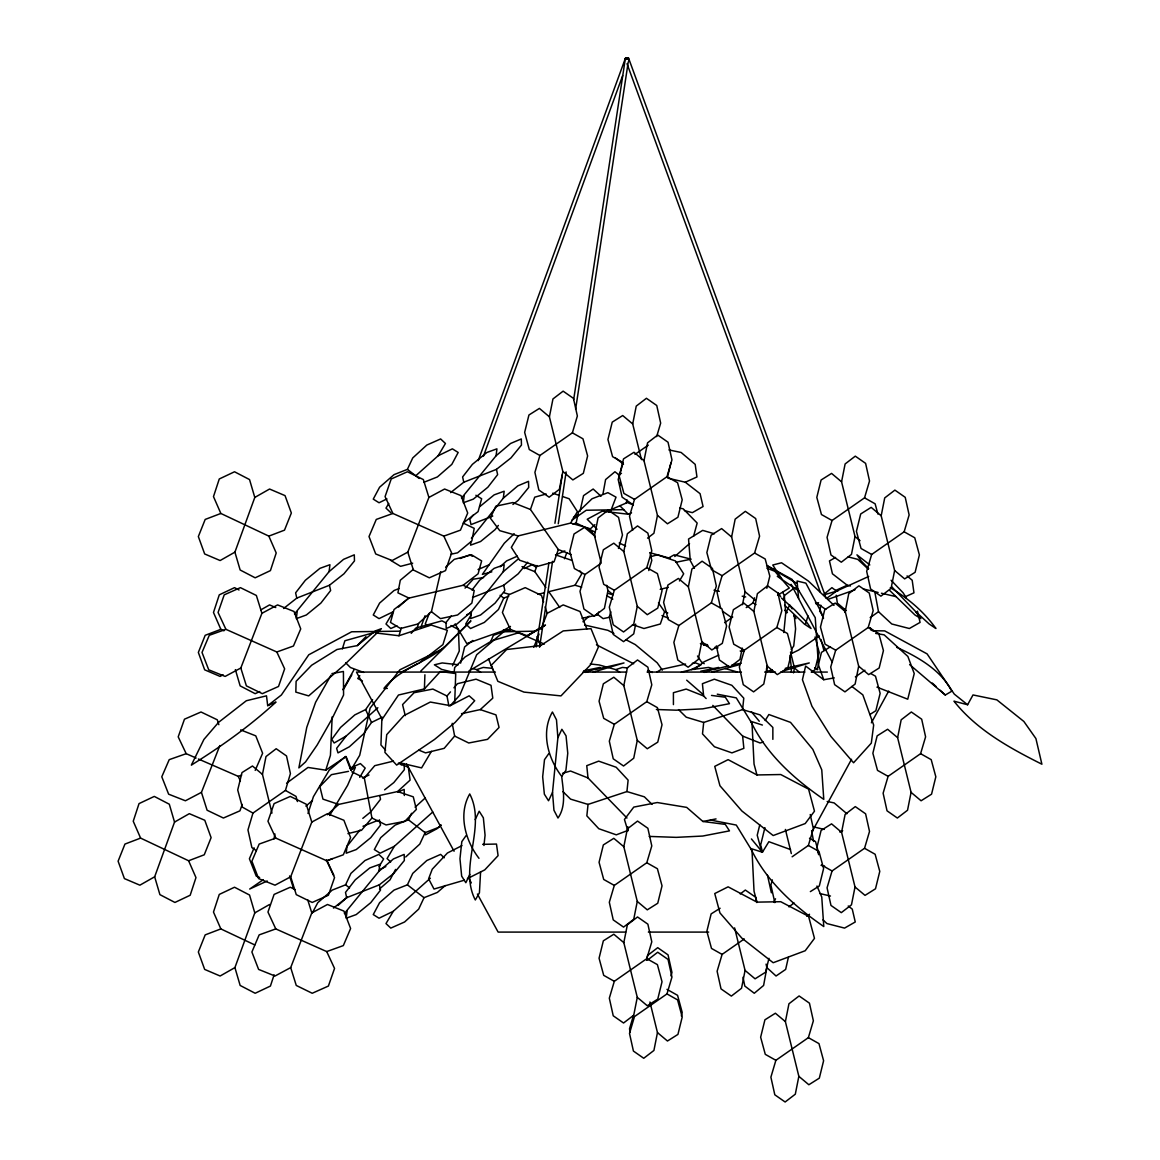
<?xml version="1.0" encoding="UTF-8"?>
<svg xmlns="http://www.w3.org/2000/svg" width="1160" height="1160" viewBox="0 0 1160 1160"><rect width="100%" height="100%" fill="white"/><g stroke="black" fill="none" stroke-linecap="round" stroke-linejoin="round"><path stroke-width="1.5" d="M331.934 673.583L343.418 671.466L343.577 695.029L331.543 719.736L317.188 744.966L305.544 761.917L298.86 767.906L306.776 727.32L315.607 702.293L331.079 675.091M385.599 750.187L380.944 744.966L381.843 719.736L398.474 695.029L424.4 688.924L424.908 674.786M454.705 702.293L455.735 673.583L440.423 671.466L424.4 688.924M332.166 716.851L330.44 755.29L325.771 770.167L307.994 767.441L286.607 783.203M627.053 58.551L625.486 58.174L625.269 59.378C625.718 56.275 631.562 59.45 628.198 62.176L575.606 409.291M791.192 672.365L791.497 668.841M480.588 871.784L479.428 892.794L475.31 900.001C458.214 867.114 486.823 826.848 469.727 793.962C457.924 814.291 465.334 840.666 478.993 858.313M552.523 792.367L557.887 737.659L556.481 719.809L552.421 711.993C540.618 732.337 548.027 758.698 561.687 776.344C563.165 790.018 566.471 806.011 557.989 818.032L553.943 810.231L552.523 792.367L548.535 800.777L544.359 794.18L542.663 776.794L544.504 759.655L548.738 753.681M783.827 632.577L785.712 613.307L784.305 595.457L782.681 592.325M652.065 804.387L644.38 796.833L626.922 791.569L588.048 804.416L586.844 815.857L598.792 828.718L616.293 834.837L628.212 830.313L627.85 826.805M626.922 791.569L628.125 780.129L616.178 767.253L598.676 761.134L586.757 765.672L588.004 777.954L626.965 818.017M772.864 739.355L772.85 727.45L760.032 714.879L742.574 709.601L703.699 722.448L702.496 733.889L714.444 746.764L731.946 752.884L743.864 748.345L742.617 736.063L712.791 705.382M742.574 709.601L743.778 698.16L731.829 685.299L714.328 679.18L702.409 683.704L703.656 696L706.135 698.552M483.952 845.481L485.068 835.214L483.358 817.814L479.182 811.217L475.194 819.627M454.125 672.351L454.676 667.522L465.073 656.98L492 640.755L518.796 632.707L527.249 635.738L539.4 628.604M297.163 611.697L296.322 618.628L306.341 614.988L320.87 603.098L330.644 590.512L329.454 585.249L343.954 573.808L354.467 560.933L354.293 554.828L343.563 559.352L329.092 571.648L294.524 613.93M329.092 571.648L329.933 564.717L319.913 568.356L305.385 580.246L295.611 592.832L296.786 598.096L283.606 608.492M347.043 911.282L346.202 918.212L356.221 914.573L370.75 902.683L380.524 890.097L379.349 884.833L393.834 873.393L404.347 860.517L404.173 854.398L393.443 858.937L378.972 871.232L344.418 913.514M378.972 871.232L379.813 864.287L369.793 867.927L355.264 879.831L345.492 892.417L346.666 897.681L333.486 908.077M464.159 495.827L463.304 502.759L473.338 499.119L487.852 487.229L497.64 474.643L496.451 469.365L510.951 457.939L521.463 445.063L521.289 438.944L510.56 443.483L496.088 455.764L461.521 498.06M470.974 541.691L470.554 545.157L480.573 541.517L495.102 529.612L498.365 525.422M517.795 559.352L503.324 571.648L471.395 611.697L470.554 618.628L480.573 614.988L495.102 603.098L504.875 590.512L503.701 585.249L518.201 573.808L527.655 562.223M496.088 455.764L496.929 448.833L486.896 452.473L472.381 464.363L462.608 476.948L463.783 482.226L450.602 492.623M471.395 538.226L503.324 498.162L504.165 491.231L494.146 494.87L479.616 506.76M503.324 571.648L504.165 564.717L494.146 568.356L479.616 580.246L472.018 590.034M625.733 59.551L625.588 58.29L628.169 59.029M536.196 646.947L548.955 562.716M554.929 523.29L562.252 474.918M573.663 399.649L624.979 60.972M539.559 647.251L552.566 561.367M558.264 523.798L566.124 471.917M602.924 494.189L605.592 479.573L614.93 471.772L618.99 474.861M819.641 611.683L820.816 605.187M766.079 964.119L766.861 967.599L763.613 985.449L754.276 993.264L744.807 986.058L743.009 977.242M271.976 813.087L262.464 774.402L266.002 756.552L276.181 748.736L286.505 755.943L290.421 773.575L285.433 790.424L252.952 813.087L247.964 829.937L251.88 847.568L256.302 850.657M273.977 838.854L274.949 833.982M549.405 416.817L552.957 398.953L563.122 391.152L573.446 398.358L577.361 415.99L572.373 432.839L539.893 455.503L534.905 472.352L538.82 489.984L549.144 497.19L559.323 489.375L562.861 471.525L549.405 416.817L539.4 408.407L528.931 415.004L524.654 432.39L529.293 449.529L539.893 455.503M601.228 563.165L594.5 535.804L598.053 517.954L608.217 510.153L618.555 517.36L622.471 534.992L618.468 548.462M641.465 459.607L632.707 423.951L636.245 406.101L646.424 398.286L656.749 405.492L660.663 423.125L656.661 436.61M606.68 585.307L607.956 590.527L604.418 608.376L594.239 616.178L583.915 608.986L580 591.339L584.988 574.505L599.894 564.108M623.819 551.595L627.371 533.73L637.536 525.929L647.875 533.136L651.789 550.768L646.787 567.617L614.307 590.28L609.319 607.13L613.234 624.761L623.558 631.968L633.737 624.152L637.275 606.303L623.819 551.595L613.814 543.184L603.345 549.782L599.067 567.167L603.707 584.307L614.307 590.28M647.555 538.139L653.921 533.252L657.459 515.402L644.003 460.694L647.555 442.845L657.72 435.029L668.044 442.236L671.959 459.867L666.971 476.716L634.491 499.38L629.503 516.229L632.635 530.337M635.665 624.109L633.737 633.853L623.558 641.654L613.234 634.447L609.319 616.815L610.812 611.755M623.819 685.633L627.371 667.783L637.536 659.967L647.875 667.174L651.789 684.821L646.787 701.655L614.307 724.318L609.319 741.167L613.234 758.799L623.558 766.006L633.737 758.205L637.275 740.341L623.819 685.633L613.814 677.237L603.345 683.82L599.067 701.22L603.707 718.345L614.307 724.318M623.819 846.728L627.371 828.878L637.536 821.077L647.875 828.269L651.789 845.915L646.787 862.75L614.307 885.413L609.319 902.262L613.234 919.894L623.558 927.101L633.737 919.3L637.275 901.436L623.819 846.728L613.814 838.332L603.345 844.93L599.067 862.315L603.707 879.454L614.307 885.413M688.373 586.844L691.925 568.995L702.09 561.193L712.414 568.385L716.329 586.032L711.341 602.866L678.861 625.53L673.873 642.379L677.788 660.011L688.112 667.217L698.276 659.416L701.829 641.567L688.373 586.844L678.368 578.448L667.899 585.046L663.621 602.432L668.261 619.571L678.861 625.53M623.819 942.63L627.371 924.781L637.536 916.965L647.875 924.172L651.789 941.804L646.787 958.653L614.307 981.316L609.319 998.165L613.234 1015.797L623.558 1023.004L633.737 1015.203L637.275 997.339L623.819 942.63L613.814 934.235L603.345 940.818L599.067 958.218L603.707 975.342L614.307 981.316M646.584 960.364L647.555 955.492L657.72 947.677L668.044 954.883L671.959 972.515L670.973 975.893M742.502 604.693L745.068 591.716L731.612 536.993L735.164 519.143L745.329 511.342L755.667 518.549L759.582 536.181L754.594 553.03L722.1 575.693L717.112 592.528L720.635 608.405M649.933 1002.008L657.459 1032.603L653.921 1050.453L643.742 1058.268L633.418 1051.062L629.503 1033.429L634.491 1016.581L666.971 993.917L671.959 977.068L668.044 959.436L657.72 952.23L647.555 960.045M742.226 648.048L739.964 659.416L729.799 667.217L719.461 660.011L716.343 645.917M753.855 611.494L757.408 593.644L767.572 585.829L777.91 593.035L781.826 610.667L776.837 627.516L744.343 650.18L739.355 667.029L743.27 684.661L753.594 691.867L763.773 684.052L767.311 666.202L753.855 611.494L743.85 603.084L733.381 609.682L729.103 627.082L733.743 644.206L744.343 650.18M783.58 600.329L784.552 595.457L794.731 587.641L799.153 590.73M793.498 672.887L794.455 668.015L799.457 672.22M841.565 481.821L845.118 463.957L855.283 456.155L865.606 463.362L869.521 480.994L864.534 497.843L832.053 520.507L827.065 537.355L830.981 554.987L841.305 562.194L851.469 554.378L855.021 536.529L841.565 481.821L831.56 473.411L821.091 480.008L816.814 497.393L821.454 514.533L832.053 520.507M734.613 927.884L745.068 970.427L741.53 988.277L731.351 996.092L721.027 988.885L717.112 971.254L722.1 954.404L744.27 938.947M845.219 611.494L848.758 593.644L858.937 585.829L869.26 593.035L873.176 610.667L868.188 627.516L835.707 650.18L830.705 667.029L834.62 684.661L844.958 691.867L855.123 684.052L858.676 666.202L845.219 611.494L835.214 603.084L824.745 609.682L820.468 627.082L825.093 644.206L835.707 650.18M881.18 515.779L884.717 497.915L894.896 490.114L905.22 497.321L909.135 514.953L904.147 531.802L871.667 554.466L866.68 571.314L870.58 588.947L880.918 596.153L891.083 588.337L894.635 570.488L881.18 515.779L871.174 507.37L860.706 513.967L856.428 531.352L861.053 548.491L871.667 554.466M785.392 1021.627L788.945 1003.777L799.11 995.962L809.448 1003.168L813.363 1020.8L808.375 1037.649L775.88 1060.312L770.892 1077.161L774.808 1094.793L785.131 1102L795.31 1094.185L798.848 1076.335L785.392 1021.627L775.387 1013.231L764.918 1019.814L760.641 1037.214L765.281 1054.339L775.88 1060.312M841.565 832.271L845.118 814.407L855.283 806.606L865.606 813.812L869.521 831.444L864.534 848.293L832.053 870.957L827.065 887.806L830.981 905.438L841.305 912.644L851.469 904.829L855.021 886.98L841.565 832.271L831.56 823.861L821.091 830.458L816.814 847.859M897.622 737.659L901.175 719.809L911.339 711.993L921.678 719.2L925.593 736.846L920.59 753.681L888.111 776.344L883.122 793.193L887.038 810.826L897.361 818.032L907.54 810.231L911.079 792.367L897.622 737.659L887.617 729.263L877.148 735.861L872.871 753.246L877.511 770.385L888.111 776.344M572.996 524.117L576.1 523.073L578.608 511.632L592.049 498.757L607.884 492.652L616.018 497.176L611.305 509.472L608.768 511.807M580.014 511.27L583.553 495.625L593.151 489.027L601.025 496.233M788.409 957.232L785.654 969.412L776.04 976.01L766.861 967.599M445.643 567.167L454.256 559.352L471.569 554.828L481.647 560.933L478.094 573.808L463.159 585.249L408.987 598.096L394.037 609.536L390.485 622.413L400.562 628.517L417.875 623.993L431.418 611.697L440.727 571.648M667.478 476.992L670.9 463.072M766.832 588.308L769.819 576.128L765.194 558.99L754.594 553.03M681.355 1015.942L682.211 1012.462L677.571 995.338L666.971 989.364M759.785 824.774L757.219 835.214L761.859 852.339M764.918 827.631L760.641 845.031L762.497 851.875M817.177 669.798L821.454 652.399L830.43 646.758M768.964 958.319L765.542 972.239L755.073 978.822L745.068 970.427M460.622 663.143L464.623 646.932L472.743 640.479M626.168 503.353L627.082 499.974M693.564 536.326L697.174 523.044L683.153 508.79L679.644 508.123M648.788 570.561L651.789 560.454L650.223 553.407M746.228 607.608L753.029 602.866L754.522 597.821M633.49 1015.391L629.503 1028.877L630.286 1032.4M767.499 665.477L766.499 668.841L767.282 672.365M805.475 624.283L807.969 615.859M772.386 879.918L770.892 884.979L774.808 902.611M792.12 856.79L808.375 845.466L813.363 828.617L810.231 814.509M342.374 648.875L344.882 640.755L373.622 632.707M375.303 632.91L398.938 635.738L401.403 627.749M307.994 813.45L313.403 796.717L329.223 770.167L345.579 756.509L350.842 770.167L355.366 767.441L347.608 785.306L329.599 815.494M274.108 974.835L270.425 986.058L255.171 993.264L240.149 985.449L234.914 967.599L254.794 912.891L249.545 895.041L234.523 887.226L219.269 894.433L213.483 912.064L220.85 928.913L254.794 944.936M571.14 554.567L558.308 549.521L530.453 509.472L534.716 497.176L546.172 494M545.882 587.525L534.832 571.648L536.964 565.5M558.308 549.521L554.059 561.817L537.689 566.341L519.636 560.236L511.357 547.361L518.143 535.92L570.618 523.073L589.034 528.337L595.312 536.732M658.46 602.895L664.578 611.697L660.33 623.993L643.96 628.517L632.461 624.631M242.222 804.416L239.946 810.826L223.401 818.032L207.104 810.231L201.434 792.367L219.863 745.561M234.914 552.145L254.794 497.437L249.545 479.573L234.523 471.772L219.269 478.978L213.483 496.611L220.85 513.46L268.844 536.123L276.211 552.972L270.425 570.604L255.171 577.811L240.149 569.995L234.914 552.145L220.124 560.541L204.667 553.958L198.345 536.558L205.189 519.433L220.85 513.46M154.657 876.786L174.536 822.077L169.302 804.213L154.28 796.413L139.026 803.619L133.24 821.251L140.606 838.1L188.601 860.764L195.968 877.598L190.182 895.244L174.928 902.451L159.906 894.635L154.657 876.786L139.881 885.182L124.41 878.598L118.103 861.198L124.947 844.074L140.606 838.1M416.73 628.735L418.586 623.645M478.224 460.636L625.428 58.217M420.732 627.618L425.082 615.728M483.488 456.068L622.659 75.617M240.816 668.015L261.913 613.307L256.36 595.457L240.41 587.641L224.213 594.848L218.08 612.48L225.91 629.329L276.834 651.992L284.649 668.841L278.516 686.473L262.334 693.68L246.384 685.879L240.816 668.015L225.142 676.425L208.727 669.827L202.014 652.442L209.279 635.303L225.91 629.329M407.812 552.145L428.91 497.437L423.357 479.573L407.407 471.772L391.21 478.978L385.076 496.611L392.892 513.46L443.83 536.123L451.646 552.972L445.512 570.604L429.316 577.811L413.38 569.995L407.812 552.145L392.138 560.541L375.709 553.958L369.01 536.558L376.275 519.433L392.892 513.46M290.696 876.786L311.793 822.077L306.24 804.213L290.29 796.413L274.094 803.619L267.96 821.251L275.79 838.1L326.714 860.764L334.544 877.598L328.396 895.244L312.214 902.451L296.264 894.635L290.696 876.786L275.021 885.182L258.607 878.598L251.894 861.198L259.159 844.074L275.79 838.1M295.075 889.575L290.29 887.226L274.094 894.433L267.96 912.064L275.79 928.913L326.714 951.577L334.544 968.426L328.396 986.058L312.214 993.264L296.264 985.449L290.696 967.599L311.793 912.891L307.748 899.899M429.36 613.234L425.227 623.993L427.953 625.501M564.5 558.743L566.863 552.595M533.803 647.309L539.038 634.027M540.879 629.329L547.187 613.307L545.127 606.811M255.2 770.385L262.624 753.246L255.78 735.861L240.686 729.915M254.127 847.844L249.4 858.748L256.258 876.148L259.608 877.467M490.724 641.538L493.421 635.303L510.4 629.329L544.315 644.104M452.53 665.738L459.259 651.05L458.403 629.488L450.95 625.544M598.69 612.016L597.298 614.988L582.015 618.265M386.947 498.901L379.045 502.759L373.259 499.119L379.596 487.229L394.037 474.643L407.392 469.365L412.742 457.939L426.822 445.063L440.64 438.944L445.44 443.483L438.147 455.764L415.715 475.803M312.228 913.094L317.782 902.683L332.224 890.097L345.579 884.833L350.929 873.393L365.008 860.517L378.841 854.398L383.626 858.937L379.074 866.621M508.79 596.124L503.774 598.096L498.423 609.536L484.343 622.413L470.525 628.517L465.725 623.993L471.192 614.771M432.752 812.014L394.371 846.278L380.132 853.209L374.332 849.569L380.683 837.68L395.125 825.093L408.465 819.83L411.539 813.29M441.104 825.122L438.48 827.413L425.125 832.677L419.76 844.117L405.696 856.979M430.375 878.178L393.284 911.282L379.045 918.212L373.259 914.573L379.596 902.683L394.037 890.097L407.392 884.833L412.742 873.393L426.822 860.517L440.64 854.398L444.236 857.806M445.266 885.544L437.392 892.417L424.038 897.681L418.688 909.121L404.608 921.982L390.789 928.101L385.99 923.577L393.284 911.282M469.829 874.336L465.841 882.731L461.665 876.148L459.969 858.748L461.81 841.623L466.045 835.649M557.887 737.659L561.875 729.263L566.051 735.861L567.762 753.246L565.906 770.385L561.687 776.344M785.712 613.307L789.699 604.911L792.207 608.855M626.487 58.536L628.532 58.044L625.791 58.856M395.575 869.42L390.021 879.831L379.523 888.981M773.807 901.972L775.533 898.797M811.812 832.213L851.541 759.278M871.392 722.811L888.676 691.099M967.599 704.758L973.008 694.941L996.846 699.857L1023.86 721.462L1035.909 738.558L1041.897 764.208C1009.722 748.084 976.589 729.872 953.969 701.162L967.599 704.758L954.288 694.115L927.101 653.892L884.688 630.88L872.233 630.736M342.852 689.707L354.017 669.769M343.766 688.924L351.813 674.786M388.73 503.512L385.99 508.123L390.789 512.648M359.731 777.331L365.197 768.109L360.397 763.585L349.638 768.34M570.618 523.073L577.404 511.632L569.139 498.757L562.571 496.538M394.371 846.278L387.077 858.574L390.673 861.967M559.743 607.463L548.767 591.673L575.012 585.249L581.784 573.808L579.957 570.952M679.441 580.957L683.675 573.808L675.41 560.933L657.357 554.828L650.803 556.64M350.842 770.167L359.716 755.29L370.113 708.107L399.939 669.769L442.467 648.947M431.418 751.361L421.587 767.906L399.489 762.714M765.18 720.534L768.862 714.516L790.54 722.39L812.856 749.418L821.759 769.848L823.774 799.356C794.368 779.129 766.267 754.058 750.795 721.332L762.41 725.043M816.973 886.022L821.759 897.042L823.774 926.535C794.368 906.308 766.267 881.237 750.795 848.511L762.41 852.237L768.862 841.696L790.54 849.569M377.855 707.73L346.144 736.063L334.152 742.994L331.774 739.355L340.532 727.45L354.844 714.879L365.618 709.601L372.563 699.596M382.278 717.184L371.519 722.448L363.573 733.889L349.392 746.764L337.981 752.884L336.618 748.345L346.144 736.063M791.192 649.6L793.73 646.018L795.586 628.894L794.223 614.974M359.817 675.7L357.758 678.499L362.427 680.963M473.106 515.156L469.843 519.346L471.018 524.61L492.768 516.055M360.093 829.893L347.043 846.278L346.202 853.209L356.221 849.569L370.75 837.68L380.524 825.093L379.349 819.83M451.269 615.975L446.02 622.413L446.194 628.517L456.924 623.993L471.395 611.697M347.942 833.605L361.485 830.313L371.939 818.017L364.298 777.954L374.752 765.672L393.37 761.134M448.905 706.048L446.991 696L450.471 691.896M453.951 687.808L457.432 683.704L476.064 679.18L491.013 685.299L492.783 698.16L480.254 709.601L461.535 713.69M452.197 723.318L454.633 736.063L444.178 748.345L425.56 752.884L418.92 750.158M411.205 633.346L415.773 628.096L441.989 620.832L446.47 623.181M450.283 705.657L469.147 695.826L474.701 700.741L455.199 722.346L434.536 739.442L396.662 765.092L384.902 752.39L386.729 734.628L403.868 715.633L430.316 702.047L450.283 705.657L459.897 695L476.659 654.776L503.672 631.779L534.803 631.185M465.059 588.105L473.236 579.202L483.546 577.564M357.236 645.612L375.347 630.909L381.393 628.662L344.491 664.752L308.69 695.899L295.829 692.1L296.105 681.312L311.634 665.245L336.951 649.513L357.236 645.612L365.937 636.608M387.324 688.446L383.974 688.344C399.692 668.667 426.068 662.548 444.526 646.86M420.659 671.234L470.902 620.832L439.741 651.717M514.184 533.73L504.296 543.228L482.386 574.36L491.84 571.837M589.672 529.496L594.921 524.625M500.163 566.79L506.558 560.933L517.302 556.176M327.395 814.712L338.676 804.416L397.561 791.569L410.089 780.129L408.32 767.253L398.358 763.178M415.106 807.215L425.343 797.862M582.972 621.76L589.12 616.178M440.873 825.21L437.001 828.718L425.604 834.837L424.676 831.821M398.474 607.072L409.074 597.603M337.951 905.496L347.26 897.188M305.906 806.142L312.475 800.429M674.758 556.51L689.533 543.634M503.324 498.162L517.795 485.866L528.539 481.342L528.699 487.461L518.201 500.322L512.923 504.484M823.919 594.34L831.923 587.641L835.983 590.73M413.25 569.429L400.287 580.246L397.923 592.832L408.987 598.096M362.819 818.351L370.75 811.869L380.524 799.284L379.74 795.76M384.613 789.844L393.834 782.565L404.347 769.704L404.173 763.585L401.113 764.875M694.318 669.436L704.149 661.751L718.765 655.11M267.699 705.657L276.007 702.047C250.081 725.928 221.241 746.489 191.356 765.092L203.913 739.442L218.573 722.346L246.34 700.741L266.495 695.826L267.699 705.657L281.373 695L308.777 654.776L351.668 631.779L400.345 631.185M419.558 662.824L442.946 644.583L447.354 630.315L431.23 625.037L398.938 635.738M740.254 893.954L745.329 890.053L755.667 897.26L756.842 902.553M788.945 906.888L794.034 902.987M263.349 879.642L249.69 889.038L267.235 880.991M826.949 598.139L836.664 591.02L868.71 576.447M870.188 617.642L878.497 611.697L874.756 591.673M806.765 916.24L809.535 914.254M634.984 454.401L648.295 445.121M724.623 622.688L732.743 617.018M855.384 676.875L864.896 670.234M571.793 520.245L586.279 510.24L623.703 509.661M819.293 635.941L798.587 650.078L790.641 653.936M325.771 770.167L346.086 756.509L351.001 768.659M540.56 645.612L563.252 630.909L591.005 628.662L598.444 646.932L590.6 664.752L560.99 695.899L523.957 692.1L497.843 681.312L491.303 665.245L506.659 649.513L540.56 645.612L536.906 636.608M811.942 671.712L814.929 669.827L819.207 652.442L815.045 637.014M869.869 714.502L875.858 710.732L880.135 693.346L875.495 676.207L870.957 673.655M720.113 908.251L711.138 913.906L706.861 931.306L711.5 948.431L722.1 954.404M810.347 891.619L819.322 885.964L823.6 868.564L818.974 851.44L808.375 845.466M573.402 517.418L577.115 515.083M539.806 628.561L468.771 671.133M542.634 626.791L545.476 625.037L542.43 626.821M777.591 595.225L789.293 588.048L774.837 571.3L766.905 568.168M527.249 635.738L540.502 627.749M656.879 672.046L661.258 669.407L685.603 664.071M909.643 664.607L945.298 695.014L951.794 691.215C940.992 669.987 917.56 656.734 896.694 647.338M510.473 626.429L502.671 630.866L466.784 643.568L455.111 623.949M668.058 558.322L674.178 554.828L690.157 558.946M835.562 557.438L829.458 560.933L832.445 573.808L847.22 585.249L850.454 586.003M254.794 497.437L269.57 489.027L285.041 495.625L291.349 513.01L284.505 530.149L268.844 536.123M260.695 609.942L269.57 604.911L275.746 607.55M223.082 674.743L220.124 676.425L204.667 669.827L198.345 652.442L205.189 635.303L220.85 629.329L223.981 630.808M174.536 822.077L189.326 813.667L204.783 820.265L211.106 837.651L204.262 854.789L188.601 860.764M254.794 912.891L269.57 904.481M234.914 967.599L220.124 976.01L204.667 969.412L198.345 952.012L205.189 934.887L220.85 928.913M428.91 497.437L444.599 489.027L461.013 495.625L467.712 513.01L460.447 530.149L443.83 536.123M261.913 613.307L277.602 604.911L294.017 611.494L300.73 628.894L293.451 646.018L276.834 651.992M311.793 822.077L327.482 813.667L343.896 820.265L350.61 837.651L343.331 854.789L326.714 860.764M311.793 912.891L327.482 904.481L343.896 911.079L350.61 928.479L343.331 945.603L326.714 951.577M290.696 967.599L275.021 976.01L258.607 969.412L251.894 952.012L259.159 934.887L275.79 928.913M201.434 792.367L185.411 800.777L168.635 794.18L161.791 776.794L169.215 759.655L186.194 753.681L196.112 758.016M547.187 613.307L563.209 604.911L579.986 611.494L586.829 628.894M400.78 672.394L417.991 663.621M461.926 845.654L447.426 853.006L432.245 869.217L428.605 878.802L434 889.038L464.261 880.222M467.422 878.628L484.75 869.884L498.089 855.645L496.48 844.059L482.661 844.335M438.147 455.764L452.385 448.833L458.171 452.473L451.834 464.363L437.392 476.948L424.038 482.226M524.218 568.559L532.121 564.717L536.471 567.443M466.697 614.785L471.438 612.465M362.645 778.099L368.981 775.01M379.494 869.681L385.83 866.607M681.399 672.118L691.259 669.625L700.901 664.97L695.666 662.94L692.317 663.317M259.753 691.519L255.171 693.68L240.149 685.879L235.379 669.639M621.47 473.323L618.555 474.643L619.005 477.789M667.798 478.137L685.299 482.226L696.957 476.948L695.188 464.363L681.123 452.473L668.928 449.935M835.562 590.512L847.22 585.249M905.22 596.776L913.964 592.832L912.195 580.246L907.077 575.925M839.767 832.024L842.682 830.705M396.923 625.805L390.789 628.517L385.99 623.993L393.284 611.697L379.045 618.628L373.259 614.988L379.596 603.098L394.037 590.512L399.04 588.54M585.38 672.409L599.952 667.435L583.712 670.799M704.091 672.409L718.649 667.435L700.77 671.205M611.305 509.472L627.342 502.541L633.404 504.962M478.022 569.56L489.245 564.717M556.814 554.378L564.833 550.913M398.039 791.99L404.173 789.394L404.347 795.514M326.438 861.155L332.572 858.574M597.038 529.221L587.207 519.23L602.258 511.183L628.183 514.213L631.533 512.865M463.783 482.226L496.451 469.365M296.786 598.096L329.454 585.249M472.512 597.516L503.701 585.249M363.007 826.254L377.855 820.41M346.666 897.681L379.349 884.833M460.288 558.496L469.786 554.828L472.497 556.336M815.712 603.707L818.554 602.707M827.878 599.401L854.992 589.802M198.389 759.003L238.22 776.344L241.613 775.156M473.338 668.697L476.659 669.625L483.241 667.435L491.956 668.29M590.266 663.955L599.212 664.97L615.786 669.625L622.384 667.435L627.603 667.942M824.774 594.601L838.376 590.643M770.675 672.409L773.851 671.48M738.934 664.811L711.703 672.205M562.557 773.299L570.546 771.023L588.004 777.954M763.28 742.081L760.076 742.994L742.617 736.063M412.685 563.18L400.562 566.341L390.485 560.236M594.906 669.625L624.008 662.94L593.007 672.205M713.617 669.625L728.654 665.825M785.204 668.348L809.288 662.94L783.159 671.002M765.702 671.625L772.299 669.972M537.892 594.34L544.112 592.818M660.214 589.338L668.348 587.337M450.733 554.277L457.576 552.812L471.859 540.923L474.208 528.337L463.159 523.073L478.094 511.632L481.647 498.757L475.89 495.262M609.942 617.178L603.098 618.628L596.632 613.683M675.874 562.31L691.186 559.149M348.478 771.356L331.397 774.663L319.87 786.567L322.958 799.139L338.676 804.416M627.893 830.85L624.442 819.467L633.766 807.099L657.256 802.532L686.691 807.389L702.887 821.468L716.053 818.916M731.989 664.97L741.167 663.23M851.889 686.459L862.822 694.854L873.668 725.058L871.305 743.139L853.557 762.772L830.864 736.397L811.957 706.266L802.43 679.731L805.62 666.058L823.745 679.731L834.301 677.904M691.259 669.625L708.586 667.435L713.443 668.726M647.41 671.988L650.977 671.727M756.958 774.952L780.753 774.532L808.578 789.148L814.48 811.188L805.214 823.557L773.183 835.548L741.863 810.97L719.939 785.726L714.749 766.368L728.117 759.655L756.958 774.952L754.043 764.106L752.028 723.579L736.281 697.885L717.286 694.188M756.958 902.132L780.753 901.712L808.578 916.327L814.48 938.367L805.214 950.736L773.183 962.728L741.863 938.15L719.939 912.906L714.749 893.548L728.117 886.835L756.958 902.132L754.043 891.286L752.028 850.759L736.281 825.064L710.384 820.018M707.557 644.902L703.438 644.931L708.209 646.018M495.407 672.075L356.482 672.075L382.394 719.649M582.914 672.075L626.617 672.075M647.236 672.075L741.399 672.075M764.672 672.075L775.402 672.075M780.782 672.075L804.953 672.075M811.202 672.075L827.341 672.075M625.66 932.089L498.118 932.089L477.398 894.041M648.367 932.089L708.688 932.089M656.4 709.5L676.222 710.181L702.742 708.861L729.48 703.671L725.304 697.218L711.515 695.42M649.194 836.418L676.222 837.361L702.742 836.041L729.48 830.864L725.304 824.397L702.887 821.468M503.397 629.779L510.385 630.272M740.182 650.992L743.661 651.384M458.287 664.767L442.192 662.94L434.391 664.811L441.626 669.407L452.878 672.205M700.408 643.582L707.223 644.626M714.647 647.367L718.011 647.889M875.655 633.404L884.152 634.853L907.874 656.458L914.239 673.554L907.743 699.204L876.96 687.14M827.167 801.473L834.127 802.923L846.916 813.74M821.12 865.389L824.601 866.114M714.009 590.222L719.287 591.353M742.168 596.197L745.691 596.936M584.596 625.037L607.854 630.315L613.945 633.49M863.359 589.005L878.106 592.455M881.455 593.238L895.854 596.588M814.03 827.008L824.296 829.414M819.975 893.591L830.473 896.042M684.371 510.588L692.361 512.648L703.062 506.528L700.074 493.667L685.299 482.226M848.148 556.887L857.733 559.352L868.361 569.183M648.382 671.408L651.818 672.322M649.702 552.653L670.35 558.366M725.058 668.537L737.485 672.032M518.143 535.92L499.742 530.657L490.317 518.071L495.842 506.18L512.836 502.541L530.453 509.472M607.68 593.311L612.712 594.746M575.012 585.249L581.697 587.163M504.122 592.832L509.138 594.268M714.371 533.774L702.684 530.381L688.547 539.052L690.273 560.599L694.419 568.313M703.699 722.448L686.241 717.184L678.557 709.63M588.048 804.416L570.589 799.139L562.904 791.598M480.254 709.601L495.973 714.879L499.061 727.45L487.534 739.355L468.741 742.994L454.633 736.063M397.561 791.569L413.279 796.833L416.367 809.419L404.84 821.309L386.048 824.948L371.939 818.017M552.726 493.203L559.294 495.421M555.466 554.828L571.88 560.382M363.645 672.423L350.421 667.522L345.738 662.838M664.578 611.697L667.783 612.958M522.014 566.602L534.832 571.648M703.656 696L686.198 689.069L673.409 692.708L673.423 704.598M661.983 615.597L668.058 618.034M647.613 670.378L652.312 672.524M619.193 542.981L625.617 545.997M576.1 523.073L595.298 532.164M463.159 585.249L474.208 590.512L471.859 603.098L457.576 614.988L440.481 618.628L431.418 611.697M633.664 663.766L596.443 644.815M446.991 696L432.883 689.069L414.091 692.708L402.563 704.598L405.26 715.604M351.755 771.791L364.298 777.954M626.125 639.827L635.26 644.583L657.212 662.824L662.36 670.132M239.032 589.99L234.523 587.641L219.269 594.848L213.483 612.48L220.85 629.329M814.668 667.798L817.742 669.465M766.63 565.442L792.005 579.333L815.248 617.671L818.409 664.854L823.745 679.731M864.534 497.843L875.133 503.817L877.917 514.083M904.147 531.802L914.747 537.776L919.387 554.9L915.11 572.3L904.64 578.884L894.635 570.488M666.971 476.716L677.571 482.69L682.211 499.815L677.933 517.215L667.464 523.798L657.459 515.402M572.373 432.839L582.972 438.813L587.612 455.938L583.335 473.338L572.866 479.921L562.861 471.525M868.188 627.516L878.787 633.49L883.427 650.615L879.149 668.015L868.681 674.612L858.676 666.202M634.491 499.38L623.891 493.406L619.251 476.282L623.529 458.882L633.998 452.284L644.003 460.694M722.1 575.693L711.5 569.72L706.861 552.58L711.138 535.195L721.621 528.597L731.612 536.993M753.029 602.866L756.059 604.577M776.837 627.516L787.437 633.49L792.062 650.615L787.785 668.015L777.316 674.612L767.311 666.202M711.341 602.866L721.94 608.84L726.58 625.979L722.303 643.365L711.834 649.962L701.829 641.567M646.787 567.617L657.401 573.591L662.026 590.715L657.749 608.115L647.28 614.698L637.275 606.303M920.59 753.681L931.205 759.655L935.83 776.794L931.553 794.18L921.083 800.777L911.079 792.367M584.988 574.505L574.389 568.53L569.749 551.391L574.026 534.006L584.495 527.409L594.5 535.804M606.738 595.703L612.799 599.111M646.787 701.655L657.401 707.629L662.026 724.768L657.749 742.154L647.28 748.751L637.275 740.341M864.534 848.293L875.133 854.267L879.773 871.392L875.495 888.792L865.027 895.375L855.021 886.98M809.491 838.202L815.553 841.623L818.786 853.615M821.454 864.983L832.053 870.957M646.787 862.75L657.401 868.724L662.026 885.863L657.749 903.248L647.28 909.846L637.275 901.436M808.375 1037.649L818.974 1043.623L823.6 1060.747L819.322 1078.147L808.854 1084.745L798.848 1076.335M646.787 958.653L657.401 964.627L662.026 981.766L657.749 999.152L647.28 1005.749L637.275 997.339M666.971 993.917L677.571 999.891L682.211 1017.015L677.933 1034.415L667.464 1041.013L657.459 1032.603M285.433 790.424L296.032 796.398L297.424 801.545M252.952 813.087L242.353 807.113L237.713 789.989L241.99 772.589L252.46 766.006L262.464 774.402M767.499 565.877L796.746 583.364M890.285 587.699C907.917 598.096 924.041 611.813 935.946 628.517L929.189 623.993L915.762 611.697L891.75 586.815M704.221 663.708L701.307 661.736L697.508 656.009M777.287 576.317L798.065 590.512M815.465 602.374L825.789 609.406M615.786 669.625L619.759 672.336M476.659 669.625L480.632 672.336M632.432 504.325L622.108 497.118L618.193 479.486L623.181 462.637L612.582 456.663L607.941 439.538L612.234 422.138L622.702 415.541L632.707 423.951M722.506 611.204L731.351 617.366M407.392 469.365L419.166 478.457M500.12 595.283L503.774 598.096M408.465 819.83L425.125 832.677M407.392 884.833L424.038 897.681M345.579 884.833L349.551 887.893M615.438 457.939L623.5 464.174M848.236 906.004L852.266 909.121L855.254 921.982L844.553 928.101L826.964 923.577L822.977 919.894M855.021 536.529L860.024 540.72M745.068 591.716L755.073 600.111M607.956 590.527L612.958 594.717M846.278 610.667L837.332 603.098L836.23 595.24M874.031 631.199L870.014 627.777L870.87 630.025M686.691 680.195L702.887 694.289M781.506 598.096L794.354 609.536L806.838 622.413L811.058 628.517L804.286 623.993L784.581 605.187M784.812 610.232L787.452 612.611M869.812 564.934L856.95 554.828L861.155 560.933L868.652 568.661M932.263 683.037L936.178 686.618M940.079 690.214L945.298 695.014M878.497 611.697L891.779 623.993L909.367 628.517L920.068 622.413L917.458 611.146M620.324 506.209L628.183 514.213M891.083 580.246L903.133 592.832L906.409 598.096M889.764 590.512L914.979 614.988L920.88 618.628L915.762 611.697M834.011 605.361L808.375 581.044L781.535 562.774L772.763 565.022L782.304 579.725M751.419 711.747L759.278 721.259M751.419 838.927L762.41 852.237M793.933 615.859L795.978 618.628M778.23 592.832L780.694 596.776M820.729 612.726L823.484 617.192M406.58 764.034L454.082 851.237M468.756 878.192L471.351 882.948M832.228 662.229L791.135 584.35M510.4 629.329L502.411 612.48L508.674 594.848L525.219 587.641L541.517 595.457L543.576 601.953M326.555 859.836L333.819 875.162M238.22 776.344L240.395 780.941M186.194 753.681L178.205 736.846L184.469 719.2L201.013 711.993L217.297 719.809L218.849 724.681M365.618 709.601L371.519 722.448M488.49 658.764L492.855 669.827M628.532 58.044L826.123 598.154M627.009 63.727L820.251 591.948M823.484 618.526L821.034 611.856L805.866 583.147L797.065 581.015L798.602 598.487M289.565 875.96L293.683 888.937M817.278 849.569L818.67 854.702M821.019 639.551L823.702 649.73M790.526 651.992L794.063 666.42M785.392 829.443L791.323 853.557M767.47 875.162L771.385 892.794M844.277 608.957L845.002 612.48M811.58 830.633L813.61 841.508M619.672 482.502L620.107 485.649M789.902 655.371L791.294 667.159"/></g></svg>
